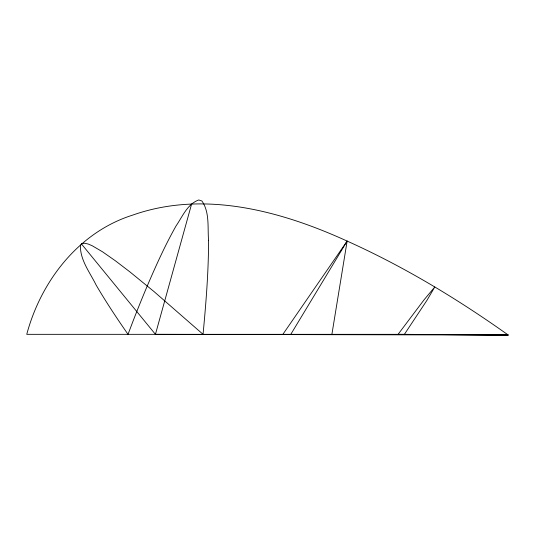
<?xml version="1.0" encoding="UTF-8"?>
<svg xmlns="http://www.w3.org/2000/svg" width="535" height="535" viewBox="0 0 535 535"><rect width="100%" height="100%" fill="white"/><g stroke="black" fill="none" stroke-linecap="round" stroke-linejoin="round"><path stroke-width="0.8" d="M331.84 334.683L347.141 241.084C281.049 210.924 203.741 189.932 132.626 215.13C78.692 232.11 41.001 281.089 26.75 334.335L404.4 334.335L508.25 335.037C457.525 298.985 403.958 266.617 347.141 241.084L282.875 334.335M404.4 334.335L426.95 300.322L434.788 286.981L424.088 299.781L398.087 334.335L508.25 335.037L155.438 334.335L191.604 204.029M290.793 334.335L347.141 241.084M81.48 243.973L155.438 334.335M208.556 240.295C208.57 271.713 206.008 303.071 203.053 334.335L154.047 291.595L129.851 271.847L115.212 260.665L102.473 251.771L92.241 245.772L88.255 244.047L84.39 243.184L81.808 243.739L80.417 245.598C80.063 260.077 90.007 272.549 96.126 285.048C106.01 301.947 116.824 318.285 128.025 334.335L132.647 322.144A591.188 158.46 -79.6 0 1 148.262 283.603C156.715 263.989 165.556 244.502 176.075 225.897C182.428 216.655 187.41 203.975 198.739 199.963L201.909 200.986C209.8 212.234 207.493 227.281 208.556 240.295"/></g></svg>
